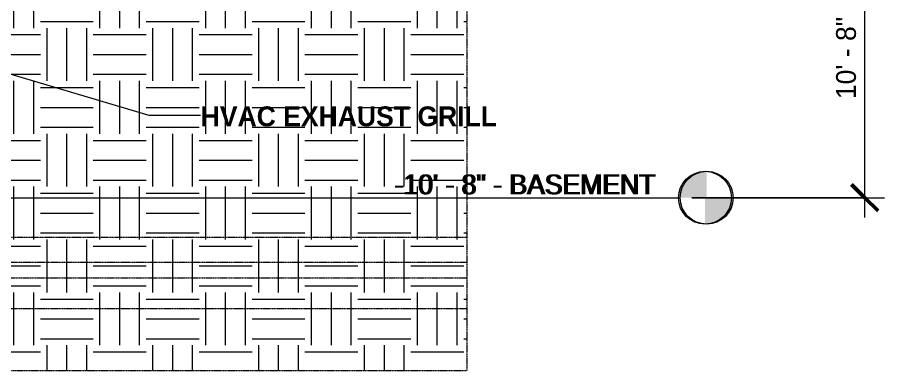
# Model space of a CAD drawing. Header units: inches. Extents: x 1750 to 7619, y -360 to 620.
# Drawn here: x 3868.1 to 4261.4, y -206.5 to -46.1 of the extents above; entities that cross this region are included whole.
import ezdxf

# ---------------------------------------------------------------- set-up
doc = ezdxf.new("R2010")
doc.units = ezdxf.units.IN
doc.header["$MEASUREMENT"] = 0
doc.linetypes.add('Aligning Line 1_8_', pattern=[0.25, 0.125, -0.125])
doc.linetypes.add('Grid Line 1_2_', pattern=[0.875, 0.5, -0.125, 0.125, -0.125])
for name, color, linetype, lineweight in [('0-1', 7, 'Continuous', 5), ('0-2', 9, 'Continuous', 5), ('0-3', 165, 'Continuous', 5), ('A-ANNO-DIMS', 211, 'Continuous', 9), ('A-ANNO-DIMS-96', 211, 'Continuous', 9), ('A-FLOR-LEVL', 51, 'Continuous', 9), ('A-FLOR-LEVL-1', 51, 'Grid Line 1_2_', 9), ('A-FLOR-LEVL-2', 191, 'Continuous', 9), ('A-FLOR-LEVL-3', 147, 'Continuous', 9), ('C-TOPO', 7, 'Continuous', 9), ('G-ANNO-SYMB', 111, 'Aligning Line 1_8_', 9), ('G-ANNO-SYMB-1', 191, 'Aligning Line 1_8_', 9), ('G-ANNO-SYMB-2', 147, 'Aligning Line 1_8_', 9), ('G-ANNO-TEXT', 231, 'Continuous', 9)]:
    doc.layers.add(name, color=color, linetype=linetype, lineweight=lineweight)
doc.styles.add('Century Gothic', font='ufonts.com_century-gothic.ttf', dxfattribs={"height": 9})
doc.styles.add('Century Gothic_B', font='GOTHICB.TTF', dxfattribs={"height": 9})
doc.dimstyles.new('OD__1_8__Tol__', dxfattribs={"dimscale": 12, "dimtxt": 9.397514, "dimasz": 1, "dimexe": 0.75, "dimexo": 0.5, "dimgap": 0.125, "dimtad": 1, "dimdec": 3, "dimrnd": 0.125, "dimzin": 3, "dimdsep": 46, "dimlunit": 4, "dimtxsty": 'Century Gothic', "dimblk1": 'OBLIQUE', "dimblk2": 'OBLIQUE', "dimsah": 1, "dimcen": 0.09, "dimdle": 0.75, "dimazin": 0, "dimtfac": 1, "dimtdec": 4, "dimtix": 1, "dimtmove": 0, "dimatfit": 3, "dimfxl": 1, "dimtvp": 1, "dimtfill": 1, "dimfrac": 2, "dimtolj": 1, "dimtzin": 0, "dimarcsym": 2})
pattern_1 = [(0, (2870.5, 0), (24, 24), [24, -24]), (0, (2870.5, 9), (24, 24), [24, -24]), (0, (2870.5, 18), (24, 24), [24, -24]), (90, (2873.5, 21), (-24, 24), [24, -24]), (90, (2882.5, 21), (-24, 24), [24, -24]), (90, (2891.5, 21), (-24, 24), [24, -24])]

# ---------------------------------------------------------------- blocks, each defined once
blk = doc.blocks.new('Level - Level Head - Circle-V51-BUILDING ELEVATION - EAST')
at = {"layer": 'A-FLOR-LEVL'}
h = blk.add_hatch(color=256, dxfattribs=at)
edge = h.paths.add_edge_path(flags=0)
edge.add_line((4180.71, 0), (4168.71, 0))
edge.add_arc((4180.71, 0), 12, 90, 180, ccw=False)
edge.add_line((4180.71, 12), (4180.71, 0))
h = blk.add_hatch(color=256, dxfattribs=at)
edge = h.paths.add_edge_path(flags=0)
edge.add_line((4180.71, -12), (4180.71, 0))
edge.add_line((4180.71, 0), (4192.71, 0))
edge.add_arc((4180.71, 0), 12, 270, 360, ccw=False)
at = {"layer": 'A-FLOR-LEVL-2'}
blk.add_circle((4180.71, 0), 12, dxfattribs=at)
blk = doc.blocks.new('CTR - 2nd Phase_rvt-1-BUILDING ELEVATION - EAST')
at = {"layer": 'A-FLOR-LEVL-1'}
blk.add_line((1814.21, -128), (4168.71, -128), dxfattribs=at)
at = {"layer": 'G-ANNO-SYMB-1'}
blk.add_line((1910.93, -164.42), (4072.04, -164.42), dxfattribs=at)
at = {"layer": '0-2'}
blk.add_blockref('Level - Level Head - Circle-V51-BUILDING ELEVATION - EAST', (0, -128), dxfattribs=at)
at = {"layer": 'A-FLOR-LEVL', "insert": (4039.59, -117.45), "char_height": 9, "width": 142.713, "attachment_point": 1, "style": 'Century Gothic'}
blk.add_mtext('-10\' - 8" - BASEMENT', dxfattribs=at)
blk = doc.blocks.new('CTR  - Topography_rvt-1-BUILDING ELEVATION - EAST')
at = {"layer": 'C-TOPO'}
h = blk.add_hatch(dxfattribs=at)
h.set_pattern_fill('FP_22', color=256, style=0, pattern_type=2)
h.set_pattern_definition(pattern_1)
h.paths.add_polyline_path([(3998.25, -206.5), (4004.23, -206.5), (4004.23, -30), (3978, -30), (3974.52, -28.31), (3716.33, -28.31), (3674.72, -30), (3674.72, -206.5), (3993.04, -206.5)], flags=0)
h = blk.add_hatch(dxfattribs=at)
h.set_pattern_fill('FP_22', color=256, style=0, pattern_type=2)
h.set_pattern_definition(pattern_1)
h.paths.add_polyline_path([(4064.23, -206.5), (4064.23, -30), (4004.23, -30), (4004.23, -206.5), (4039.98, -206.5)], flags=0)
h = blk.add_hatch(dxfattribs=at)
h.set_pattern_fill('FP_22', color=256, style=0, pattern_type=2)
h.set_pattern_definition(pattern_1)
h.paths.add_polyline_path([(4072.04, -206.5), (4072.04, -30), (4064.23, -30), (4064.23, -206.5)], flags=0)
blk = doc.blocks.new('Level - Level Head - Circle-V52-BUILDING ELEVATION - EAST')
at = {"layer": 'A-FLOR-LEVL'}
h = blk.add_hatch(color=256, dxfattribs=at)
edge = h.paths.add_edge_path(flags=0)
edge.add_line((4180.71, 0), (4168.71, 0))
edge.add_arc((4180.71, 0), 12, 90, 180, ccw=False)
edge.add_line((4180.71, 12), (4180.71, 0))
h = blk.add_hatch(color=256, dxfattribs=at)
edge = h.paths.add_edge_path(flags=0)
edge.add_line((4180.71, -12), (4180.71, 0))
edge.add_line((4180.71, 0), (4192.71, 0))
edge.add_arc((4180.71, 0), 12, 270, 360, ccw=False)
at = {"layer": 'A-FLOR-LEVL-3'}
blk.add_circle((4180.71, 0), 12, dxfattribs=at)
blk = doc.blocks.new('CTR - 1st Phase - Common Walls_rvt-1-BUILDING ELEVATION - EAST')
at = {"layer": 'A-FLOR-LEVL-1'}
blk.add_line((1814.21, -128), (4168.71, -128), dxfattribs=at)
at = {"layer": 'G-ANNO-SYMB-2'}
for p, q in [((4071.96, 526.95), (4071.96, -145.84)), ((1910.96, -145.84), (4071.96, -145.84)), ((1910.93, -164.42), (4072.04, -164.42))]:
    blk.add_line(p, q, dxfattribs=at)
at = {"layer": '0-3'}
blk.add_blockref('Level - Level Head - Circle-V52-BUILDING ELEVATION - EAST', (0, -128), dxfattribs=at)
at = {"layer": 'A-FLOR-LEVL', "insert": (4039.59, -117.45), "char_height": 9, "width": 142.713, "attachment_point": 1, "style": 'Century Gothic'}
blk.add_mtext('-10\' - 8" - BASEMENT', dxfattribs=at)
blk = doc.blocks.new('CTR - 1st Phase -Stairs _ Elevators_rvt-1-BUILDING ELEVATION - EAST')
at = {"layer": 'A-FLOR-LEVL-1'}
blk.add_line((1814.21, -128), (4168.71, -128), dxfattribs=at)
at = {"layer": 'G-ANNO-SYMB-2'}
for p in [(4071.96, 526.95), (1910.96, -206.49)]:
    blk.add_line(p, (4071.96, -206.49), dxfattribs=at)
at = {"layer": '0-3'}
blk.add_blockref('Level - Level Head - Circle-V52-BUILDING ELEVATION - EAST', (0, -128), dxfattribs=at)
at = {"layer": 'A-FLOR-LEVL', "insert": (4039.59, -117.45), "char_height": 9, "width": 142.713, "attachment_point": 1, "style": 'Century Gothic'}
blk.add_mtext('-10\' - 8" - BASEMENT', dxfattribs=at)
blk = doc.blocks.new('Level - Level Head - Circle-50818-BUILDING ELEVATION - EAST')
at = {"layer": 'A-FLOR-LEVL'}
h = blk.add_hatch(color=256, dxfattribs=at)
edge = h.paths.add_edge_path(flags=0)
edge.add_line((4179.96, 0), (4167.96, 0))
edge.add_arc((4179.96, 0), 12, 90, 180, ccw=False)
edge.add_line((4179.96, 12), (4179.96, 0))
h = blk.add_hatch(color=256, dxfattribs=at)
edge = h.paths.add_edge_path(flags=0)
edge.add_line((4179.96, -12), (4179.96, 0))
edge.add_line((4179.96, 0), (4191.96, 0))
edge.add_arc((4179.96, 0), 12, 270, 360, ccw=False)
blk.add_circle((4179.96, 0), 12, dxfattribs=at)
blk = doc.blocks.new('DIMBLOCK1-BUILDING ELEVATION - EAST')
at = {"layer": 'A-ANNO-DIMS-96', "lineweight": 50}
for p, q in [((4252.43, 0), (4246.43, 6)), ((4252.43, 0), (4258.43, -6)), ((4252.43, -128), (4246.43, -122)), ((4252.43, -128), (4258.43, -134))]:
    blk.add_line(p, q, dxfattribs=at)
at = {"layer": 'A-ANNO-DIMS-96'}
for p, q in [((4173.96, 0), (4261.43, 0)), ((4252.43, 0), (4173.96, 0)), ((4252.43, -137), (4252.43, 0)), ((4173.96, -128), (4261.43, -128)), ((4252.43, -128), (4173.96, -128))]:
    blk.add_line(p, q, dxfattribs=at)
at = {"layer": 'A-ANNO-DIMS-96', "color": 0, "insert": (4239.4, -83.24), "char_height": 9, "width": 46.1821, "attachment_point": 1, "rotation": 90, "line_spacing_factor": 0.984502, "style": 'Century Gothic', "bg_fill": 3, "box_fill_scale": 1.25, "bg_fill_color": 256, "bg_fill_true_color": 13158600, "bg_fill_transparency": 0}
blk.add_mtext('10\' - 8"', dxfattribs=at)
blk = doc.blocks.new('_Oblique')
at = {"color": 0, "linetype": 'ByBlock', "lineweight": -2}
blk.add_line((-0.5, -0.5), (0.5, 0.5), dxfattribs=at)

msp = doc.modelspace()

# ---------------------------------------------------------------- linework, layer by layer
at = {"layer": 'A-FLOR-LEVL-1'}
msp.add_line((1814.9564, -128), (4167.9645, -128), dxfattribs=at)
at = {"layer": 'G-ANNO-SYMB'}
for p, q in [((1910.9332, -157.3105), (4072.0372, -157.3105)), ((1910.9332, -178.2392), (4072.0372, -178.2392))]:
    msp.add_line(p, q, dxfattribs=at)
at = {"layer": 'G-ANNO-TEXT'}
for p, q in [((3607.3134, 4.5163), (3927.6533, -90.5465)), ((3927.6533, -90.5465), (3951.2073, -90.5465))]:
    msp.add_line(p, q, dxfattribs=at)

# ---------------------------------------------------------------- block references
at = {"layer": '0-1'}
for name in ['CTR - 2nd Phase_rvt-1-BUILDING ELEVATION - EAST', 'CTR - 1st Phase - Common Walls_rvt-1-BUILDING ELEVATION - EAST', 'CTR - 1st Phase -Stairs _ Elevators_rvt-1-BUILDING ELEVATION - EAST', 'CTR  - Topography_rvt-1-BUILDING ELEVATION - EAST']:
    msp.add_blockref(name, (0, 0), dxfattribs=at)
at = {"layer": 'A-FLOR-LEVL'}
msp.add_blockref('Level - Level Head - Circle-50818-BUILDING ELEVATION - EAST', (0, -128), dxfattribs=at)

# ---------------------------------------------------------------- texts
at = {"layer": 'A-FLOR-LEVL', "insert": (4038.8442, -117.4492), "char_height": 9, "width": 142.713, "attachment_point": 1, "style": 'Century Gothic'}
msp.add_mtext('-10\' - 8" - BASEMENT', dxfattribs=at)
at = {"layer": 'G-ANNO-TEXT', "insert": (3951.2073, -86.5442), "char_height": 9, "width": 158.772, "attachment_point": 1, "style": 'Century Gothic_B'}
msp.add_mtext('HVAC EXHAUST GRILL', dxfattribs=at)

# ---------------------------------------------------------------- next in the draw order: dimensions: what is measured, and where the dimension line sits
at = {"layer": 'A-ANNO-DIMS'}
dim = msp.add_linear_dim(base=(4252.4327, 0), p1=(4167.9645, -128), p2=(4167.9645, 0), angle=90, dimstyle='OD__1_8__Tol__', override={"dimpost": '<>', "dimfxl": 128}, dxfattribs=at)
dim.commit()
dim.dimension.update_dxf_attribs({"geometry": 'DIMBLOCK1-BUILDING ELEVATION - EAST', "text_midpoint": (4246.2063, -64)})

doc.saveas('drawing.dxf')
